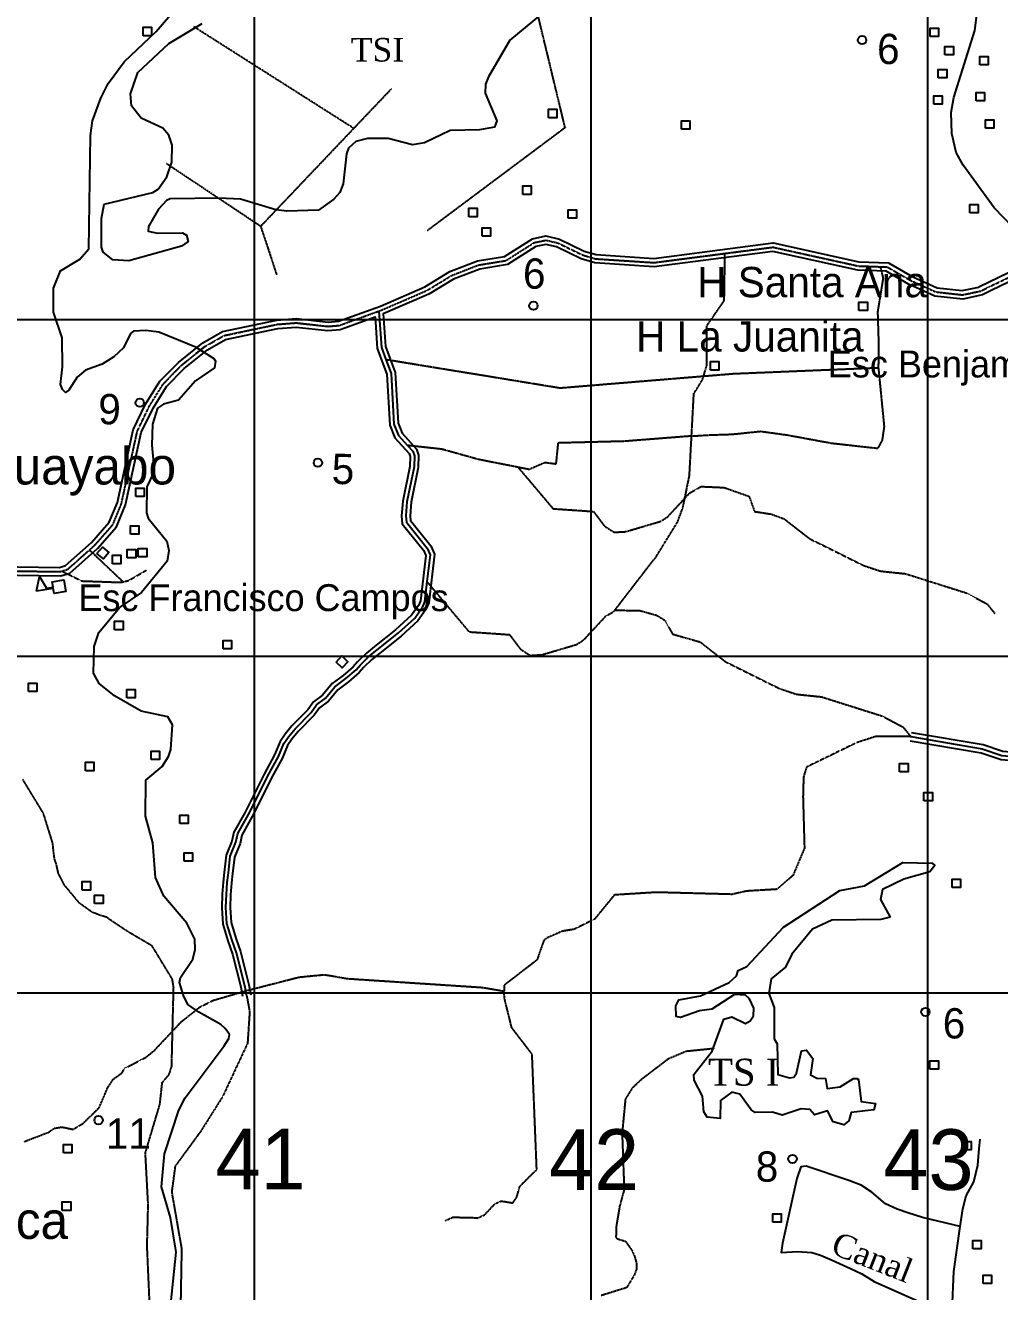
# Model space of a CAD drawing. Extents: x 638173 to 667318, y 9795622 to 9816401.
# Drawn here: x 640319 to 643213, y 9809113 to 9812874 of the extents above; entities that cross this region are included whole.
import ezdxf

# ---------------------------------------------------------------- set-up
doc = ezdxf.new("R2010")
doc.units = 0
doc.header["$MEASUREMENT"] = 0
doc.linetypes.add('DASHED', pattern=[0.75, 0.5, -0.25])
doc.linetypes.add('HIDDEN', pattern=[0.375, 0.25, -0.125])
for name, color, linetype in [('CAMINO4', 7, 'CONTINUOUS'), ('CAMINO5', 7, 'CONTINUOUS'), ('CAMINO6Y7', 7, 'CONTINUOUS'), ('CAUCECANALIZADO', 7, 'CONTINUOUS'), ('CUADRICULAUTM', 7, 'CONTINUOUS'), ('CURVASUPLEMENTAR', 7, 'CONTINUOUS'), ('EDIFICACION', 7, 'CONTINUOUS'), ('NOMBRESPOBLADOS', 7, 'CONTINUOUS'), ('NOMBRESPROPIOS', 7, 'CONTINUOUS'), ('PANTANOINUNDACIO', 7, 'CONTINUOUS'), ('PARALELACAMINO', 7, 'CONTINUOUS'), ('PUENTE', 7, 'CONTINUOUS'), ('PUNTOALTURA', 7, 'CONTINUOUS'), ('RIOINTERMITENTE', 7, 'CONTINUOUS'), ('RIOPERENNE', 7, 'CONTINUOUS'), ('TEXTOAZUL', 7, 'CONTINUOUS'), ('VALORCUADRICULAR', 7, 'CONTINUOUS')]:
    doc.layers.add(name, color=color, linetype=linetype)
doc.styles.add('cotas', font='SWITZN.TTF')
doc.styles.add('escuelas', font='SWZCONLN.TTF')
doc.styles.add('poblados', font='SWZCONDN.TTF')
doc.styles.add('rios', font='TIMESI_0.TTF')

# ---------------------------------------------------------------- blocks, each defined once
blk = doc.blocks.new('COTA')
at = {"layer": 'PUNTOALTURA', "color": 1, "linetype": 'Continuous'}
blk.add_circle((0, 0), 12.5, dxfattribs=at)
blk = doc.blocks.new('CASA')
at = {"layer": 'EDIFICACION', "color": 4, "linetype": 'Continuous'}
blk.add_lwpolyline([(-12.57, -13.81), (-12.57, 11.18), (12.43, 11.18), (12.43, -13.82), (-12.57, -13.81)], close=True, dxfattribs=at)
blk = doc.blocks.new('ESCUEL')
at = {"layer": 'EDIFICACION', "color": 6, "linetype": 'Continuous'}
blk.add_lwpolyline([(-0.55, 67.48), (41.45, 51.74), (3.45, 37.48), (3.45, 17.27), (18.98, 17.27), (18.98, -17.74), (-16.02, -17.73), (-16.02, 17.27), (-0.55, 17.27), (-0.55, 67.48)], close=True, dxfattribs=at)

msp = doc.modelspace()

# ---------------------------------------------------------------- linework, layer by layer
at = {"layer": 'CAMINO4', "color": 2, "linetype": 'HIDDEN'}
msp.add_lwpolyline([(640230.96, 9811254.01), (640422.57, 9811251.3), (640427.58, 9811252.9), (640444.74, 9811258.37), (640509.28, 9811315.7), (640524.17, 9811328.93), (640578.99, 9811391.19), (640604.32, 9811453.13), (640651.5, 9811668.52), (640687.15, 9811742.64), (640728.59, 9811808.94), (640781.81, 9811863.67), (640826.09, 9811899), (640853.14, 9811920.58), (640853.39, 9811920.77), (640909.09, 9811952.64), (641067.31, 9811985.95), (641123.62, 9811990.27), (641217.86, 9811979.89), (641251.56, 9811982.68), (641378.25, 9812028.75), (641511.8, 9812086.49), (641585.66, 9812131.3), (641665.21, 9812162.13), (641746.5, 9812175.28), (641830.26, 9812228.55), (641865.16, 9812235.96), (641901.07, 9812227.51), (641974.51, 9812191.87), (642012.46, 9812180.57), (642186.3, 9812169.26), (642539.8, 9812215.09), (642793.01, 9812159.23), (642858.3, 9812157), (642879.48, 9812156.28), (642947.63, 9812116.78), (643023.7, 9812082.21), (643102.73, 9812073.51), (643157.83, 9812085.05), (643182.8, 9812097.73), (643502.45, 9812251.42)], dxfattribs=at)
at = {"layer": 'CAMINO5', "color": 7, "linetype": 'Continuous'}
for points in [[(641368.93, 9812025.36), (641376.53, 9811916.93), (641389.58, 9811881.86), (641405.09, 9811840.21), (641413.55, 9811689.43), (641427.3, 9811655.57), (641454.07, 9811626.12), (641469.86, 9811608.75), (641474.62, 9811595.52), (641473.56, 9811562.19), (641452.41, 9811459.02), (641449.27, 9811417.21), (641450.82, 9811398.18), (641512.72, 9811321.46), (641521.21, 9811301.17), (641511.91, 9811221.58), (641504.94, 9811161.91), (641498, 9811145.19)], [(640976.32, 9809992.22), (640973.88, 9810005.46), (640973.71, 9810006.36), (640970.97, 9810021.25), (640946.14, 9810119.32), (640931.98, 9810158.5), (640917.44, 9810206.65), (640914.85, 9810253.43), (640915.94, 9810292.35), (640918.56, 9810327.98), (640922.1, 9810356.7), (640927.61, 9810405.99), (640944.61, 9810447.51), (640950.11, 9810473.34), (640981.99, 9810529.54), (641013.61, 9810592.27), (641039.09, 9810644.45), (641070.57, 9810702.15), (641086.94, 9810741.24), (641100.62, 9810760.87), (641120.06, 9810784.9), (641167.66, 9810833.12), (641183.99, 9810855.65), (641210.38, 9810875.66), (641238.67, 9810909.54), (641270.99, 9810933.47), (641301.92, 9810960.19), (641314.66, 9810974.76), (641340.2, 9811000.01), (641363.65, 9811019.12), (641427.02, 9811069.3), (641475.77, 9811113.33), (641498, 9811145.19)], [(642949.18, 9810761.43), (643161.46, 9810725.31), (643219.81, 9810705.34), (643383.17, 9810691.67), (643445.44, 9810695.6), (643462.37, 9810749.65), (643555.23, 9810710.37), (643668.61, 9810679.44), (643737.42, 9810644.73), (643798.83, 9810633.78)]]:
    msp.add_lwpolyline(points, dxfattribs=at)
at = {"layer": 'CAMINO6Y7', "color": 2, "linetype": 'HIDDEN'}
for p, q in [((641922.34, 9812570.07), (641740.08, 9813326.28)), ((641294.59, 9812567.83), (640818.69, 9812870.16)), ((641294.59, 9812567.83), (641406.4, 9812685.4)), ((641017.89, 9812276.89), (641294.59, 9812567.83)), ((641922.34, 9812570.07), (641512.98, 9812264.21)), ((641017.89, 9812276.89), (640738.22, 9812463.07)), ((641017.89, 9812276.89), (641065.93, 9812131.65)), ((642298, 9811654.02), (642298, 9811654.04)), ((640609.18, 9811221.08), (640509.28, 9811315.7))]:
    msp.add_line(p, q, dxfattribs=at)
for points in [[(642333.7, 9811832.25), (642342.98, 9811863.19), (642343.08, 9811981.41), (642395.09, 9812056.43), (642397.3, 9812196.62)], [(642858.3, 9812157), (642866.77, 9812123.09), (642850.39, 9812022.42)], [(642850.47, 9812022.93), (642853.17, 9811936.2), (642852.69, 9811857.24)], [(641389.58, 9811881.86), (641907.45, 9811797.19), (642333.7, 9811832.25)], [(642333.7, 9811832.25), (642422.63, 9811839.56), (642852.69, 9811857.24)], [(642852.69, 9811857.24), (642869.87, 9811682.69), (642864.02, 9811641.72), (642851.24, 9811617.95)], [(642298, 9811654.04), (642304.75, 9811779.81), (642330.48, 9811821.49), (642333.7, 9811832.25)], [(642298, 9811654.02), (642098.58, 9811638.45), (641901.13, 9811633.4), (641894.74, 9811570.69), (641862.41, 9811574.88), (641815.38, 9811554.74), (641782.63, 9811561.23)], [(642277.8, 9811469.08), (642291.7, 9811536.82), (642298, 9811654.02)], [(641782.63, 9811561.23), (641663.21, 9811584.88), (641556.34, 9811614.92), (641454.07, 9811626.12)], [(641782.63, 9811561.23), (641886.49, 9811438.35), (642006.54, 9811430.11), (642039.24, 9811386.66), (642067.95, 9811368.33), (642102.74, 9811370.27), (642206.35, 9811400.97), (642226.85, 9811414.19), (642277.8, 9811469.08)], [(642277.8, 9811469.08), (642292.63, 9811485.06), (642326.04, 9811504.21)], [(642326.04, 9811504.21), (642394.63, 9811501.23), (642468.91, 9811474.92), (642484.85, 9811429.97), (642534.17, 9811422.39), (642572.75, 9811408.3), (642648.22, 9811349.48), (642809.66, 9811269.37), (642858.89, 9811253.02), (642933.54, 9811245.22), (643113.83, 9811188.29), (643175.43, 9811155.68), (643198.5, 9811127.41)], [(642070.2, 9811137.15), (642186.86, 9811288.42), (642190.5, 9811292.03), (642256.18, 9811398.46), (642271.95, 9811440.6), (642277.8, 9811469.08)], [(640427.58, 9811252.9), (640486.32, 9811223.68), (640603.11, 9811219.61), (640609.18, 9811221.08)], [(640609.18, 9811221.08), (640625.59, 9811225.04), (640677.83, 9811255.41)], [(641511.91, 9811221.58), (641637.04, 9811072.59), (641757.09, 9811064.35), (641789.8, 9811020.9), (641818.5, 9811002.57), (641853.29, 9811004.51), (641956.91, 9811035.21), (641977.41, 9811048.43), (642043.19, 9811119.3), (642066.94, 9811132.92), (642070.2, 9811137.15)], [(642070.2, 9811137.15), (642145.18, 9811135.47), (642194.23, 9811121.87), (642218.89, 9811106.61), (642241.4, 9811066), (642323.31, 9811042.54), (642398.78, 9810983.72), (642560.22, 9810903.6), (642609.45, 9810887.26), (642684.11, 9810879.46), (642864.39, 9810822.52), (642926, 9810789.91), (642949.18, 9810761.43), (642845.91, 9810761.9), (642789.4, 9810743.68), (642639.47, 9810670.78), (642630.54, 9810641.65), (642628.9, 9810583.1), (642633.2, 9810429.91), (642599.28, 9810349.21), (642552.02, 9810307.85), (642461.13, 9810302.45), (642418.65, 9810292.76), (642193.35, 9810298.76), (642068.8, 9810291.06), (642010.14, 9810219.5), (641949.55, 9810189.06), (641913.84, 9810183.24), (641867, 9810162.64), (641858.49, 9810154.44), (641838.89, 9810098.18), (641741, 9810022.69), (641741.45, 9810004.28)], [(641741.45, 9810004.28), (641676.79, 9810015.43), (641276.85, 9810041.57), (641206.75, 9810053.44), (641131.57, 9810045.97), (640973.88, 9810005.46)], [(640315.15, 9809558.39), (640388.24, 9809586.31), (640404.82, 9809598.2), (640427.78, 9809601.75), (640460.53, 9809594.83), (640490.07, 9809612.34), (640537.61, 9809658.39), (640563.65, 9809718.68), (640580.1, 9809744.02), (640606.43, 9809762.75), (640612.95, 9809775.55), (640676.85, 9809808.81), (640701.92, 9809829.04), (640782.38, 9809914.42), (640837.32, 9809958.16), (640877.48, 9809978.29), (640973.71, 9810006.36)], [(640976.32, 9809992.22), (640985.14, 9809944.4), (640978.93, 9809850.43), (640905.02, 9809692.45), (640840.29, 9809589.57), (640763.82, 9809485.23), (640753.56, 9809408.58), (640782.92, 9809240.07), (640779.28, 9809041.01), (640804.81, 9808973.41), (640835.63, 9808932.13), (640899.46, 9808875.63), (640953.82, 9808846.03), (641039.79, 9808762.78), (641120.58, 9808671.09), (641137.58, 9808583), (641193.93, 9808517.3), (641197.08, 9808506.76), (641197.54, 9808482.05)], [(641566.69, 9809323.91), (641589.21, 9809333.99), (641663.83, 9809332.22), (641683.07, 9809340.93), (641714.02, 9809373.83), (641732.27, 9809382.08), (641767.01, 9809376.4), (641778.51, 9809392.96), (641787.89, 9809426.13), (641838.1, 9809475.29), (641824.21, 9809818.1), (641763.76, 9809896.73), (641741.91, 9809985.49), (641741.45, 9810004.28)], [(642364.95, 9809834.64), (642281.48, 9809826.19), (642228.91, 9809803.96), (642148.13, 9809742.28), (642122.12, 9809717.85), (642101.21, 9809684.35), (642091.56, 9809583.49), (642097.73, 9809415.64), (642084, 9809365.98), (642073.73, 9809303.36), (642073.4, 9809274.14), (642076.44, 9809270.31), (642101.7, 9809262.29), (642120.59, 9809235.63), (642129.28, 9809215.69), (642134.42, 9809196.1), (642134.61, 9809180.04), (642128.64, 9809163.67), (642105.14, 9809124.71), (642029.32, 9809101.03)]]:
    msp.add_lwpolyline(points, dxfattribs=at)
at = {"layer": 'CAMINO6Y7', "color": 7, "linetype": 'DASHED'}
msp.add_lwpolyline([(642298, 9811654.04), (642345.99, 9811657.13), (642417.94, 9811659.5), (642503.06, 9811668.25), (642581.39, 9811657.47), (642715.14, 9811632.93), (642851.24, 9811617.95)], dxfattribs=at)
at = {"layer": 'CAUCECANALIZADO', "color": 132, "linetype": 'Continuous'}
for points in [[(643095.9, 9809306.47), (643103.4, 9809358.36), (643113.42, 9809397.2), (643136, 9809438.45), (643148.29, 9809488.75), (643152.26, 9809537.66), (643155.48, 9809565.49)], [(643095.9, 9809306.47), (642983.88, 9809333.47), (642940.11, 9809346.88), (642908.91, 9809357.49), (642874.3, 9809373.56), (642833.72, 9809408.14), (642802.16, 9809428.99), (642765.38, 9809442.68), (642638.02, 9809485.7), (642622.06, 9809483.72), (642610.38, 9809449.31), (642568.13, 9809256.68), (642564.32, 9809228.89), (642612.72, 9809232.15), (642655.26, 9809228.58), (642680.7, 9809220.89), (642716.09, 9809206.32), (642770.54, 9809181.93), (642803.68, 9809165.43), (642840.24, 9809143.21), (642967.22, 9809086.72), (643070.8, 9809034.92)], [(643070.8, 9809034.92), (643071.59, 9809057.98), (643076.61, 9809172.93), (643095.9, 9809306.47)]]:
    msp.add_lwpolyline(points, dxfattribs=at)
at = {"layer": 'CUADRICULAUTM', "color": 2, "linetype": 'Continuous'}
for points in [[(641000, 9796941.7), (641000, 9797000), (641000, 9798000), (641000, 9799000), (641000, 9800000), (641000, 9801000), (641000, 9802000), (641000, 9803000), (641000, 9804000), (641000, 9805000), (641000, 9806000), (641000, 9807000), (641000, 9808000), (641000, 9809000), (641000, 9810000), (641000, 9811000), (641000, 9812000), (641000, 9813000), (641000, 9814000), (641000, 9815368.47)], [(642000, 9796940.92), (642000, 9797000), (642000, 9798000), (642000, 9799000), (642000, 9800000), (642000, 9801000), (642000, 9802000), (642000, 9803000), (642000, 9804000), (642000, 9805000), (642000, 9806000), (642000, 9807000), (642000, 9808000), (642000, 9809000), (642000, 9810000), (642000, 9811000), (642000, 9812000), (642000, 9813000), (642000, 9814000), (642000, 9815367.76)], [(643000, 9796940.15), (643000, 9797000), (643000, 9798000), (643000, 9799000), (643000, 9800000), (643000, 9801000), (643000, 9802000), (643000, 9803000), (643000, 9804000), (643000, 9805000), (643000, 9806000), (643000, 9807000), (643000, 9808000), (643000, 9809000), (643000, 9810000), (643000, 9811000), (643000, 9812000), (643000, 9813000), (643000, 9814000), (643000, 9815367.05)], [(638801.07, 9812000), (639000, 9812000), (640000, 9812000), (641000, 9812000), (642000, 9812000), (643000, 9812000), (644000, 9812000), (645000, 9812000), (646000, 9812000), (647000, 9812000), (648000, 9812000), (649000, 9812000), (650000, 9812000), (651000, 9812000), (652000, 9812000), (653000, 9812000), (654000, 9812000), (655000, 9812000), (656000, 9812000)], [(638800.4, 9811000), (639000, 9811000), (640000, 9811000), (641000, 9811000), (642000, 9811000), (643000, 9811000), (644000, 9811000), (645000, 9811000), (646000, 9811000), (647000, 9811000), (648000, 9811000), (649000, 9811000), (650000, 9811000), (651000, 9811000), (652000, 9811000), (653000, 9811000), (654000, 9811000), (655000, 9811000), (656000, 9811000)], [(638799.73, 9810000), (639000, 9810000), (640000, 9810000), (641000, 9810000), (642000, 9810000), (643000, 9810000), (644000, 9810000), (645000, 9810000), (646000, 9810000), (647000, 9810000), (648000, 9810000), (649000, 9810000), (650000, 9810000), (651000, 9810000), (652000, 9810000), (653000, 9810000), (654000, 9810000), (655000, 9810000), (656000, 9810000)]]:
    msp.add_lwpolyline(points, dxfattribs=at)
at = {"layer": 'CURVASUPLEMENTAR', "color": 2, "linetype": 'DASHED'}
msp.add_lwpolyline([(640688.38, 9809072.86), (640680.67, 9809248.07), (640683.81, 9809370.09), (640675.58, 9809524.97), (640718.79, 9809669.98), (640725.61, 9809733.53), (640746.19, 9809758.14), (640753.61, 9809781.78), (640759.51, 9810017.57), (640755.42, 9810041.19), (640695.52, 9810139.53), (640623, 9810182.26), (640567.98, 9810218.95), (640560.85, 9810224.61), (640546.19, 9810228.95), (640518.1, 9810239.12), (640479.89, 9810266.38), (640435.13, 9810319.95), (640417.13, 9810355.04), (640411.48, 9810380.36), (640405.42, 9810399.09), (640403.01, 9810418.36), (640400.16, 9810445.34), (640372.74, 9810533.29), (640311.29, 9810634.27)], dxfattribs=at)
at = {"layer": 'PANTANOINUNDACIO', "color": 2, "linetype": 'Continuous'}
for points in [[(641848.76, 9812905.04), (641757.98, 9812829.88), (641694.4, 9812721.49), (641685.44, 9812699.37), (641684.75, 9812672.07), (641719.48, 9812590.5), (641713.01, 9812571.45), (641668.42, 9812563.38), (641580.91, 9812561.6), (641505.04, 9812525), (641468.82, 9812518.61), (641396.96, 9812538.21), (641335.31, 9812538.05), (641301.01, 9812528.69), (641279.16, 9812508.87), (641272.74, 9812492.76), (641263.04, 9812402.95), (641253.22, 9812377.58), (641235.61, 9812357.2), (641189.73, 9812325.27), (641095.88, 9812321.83), (641062.52, 9812326.31), (640957.63, 9812358.12), (640894.87, 9812360.76), (640749.31, 9812358.77), (640737.96, 9812354.18), (640714.4, 9812328.32), (640684.77, 9812276.55), (640683.93, 9812262.67), (640711, 9812256.91), (640785.25, 9812257.88), (640797.26, 9812251.02), (640802.89, 9812231.49), (640782.59, 9812218.02), (640626.34, 9812174.47), (640578.47, 9812177.89), (640549.99, 9812200.67), (640544.96, 9812215.46), (640545.27, 9812300.65), (640552.86, 9812342.41), (640697.88, 9812377.27), (640713.55, 9812387.86), (640738.89, 9812424.15), (640754.02, 9812467.12), (640755.34, 9812517.63), (640745.6, 9812547.36), (640727.57, 9812568.86), (640663.21, 9812598.49), (640633.94, 9812635.35), (640631.47, 9812670.87), (640652.75, 9812733.87), (640744.64, 9812819.64), (640844.37, 9812879.48)], [(642887.78, 9810225.1), (642860.12, 9810217.72), (642714.3, 9810216.01), (642657.25, 9810189.53), (642596.13, 9810115.56), (642577.02, 9810076.81), (642534.66, 9810042.13), (642527.11, 9809998.67), (642543.3, 9809956.66), (642542.96, 9809863.82), (642552.29, 9809849.12), (642554.07, 9809757.4), (642588.79, 9809747.49), (642601.29, 9809749.86), (642609.25, 9809761.65), (642624.43, 9809828.42), (642639.54, 9809830.35), (642658.61, 9809805.61), (642651.14, 9809756.41), (642670.34, 9809746.62), (642696.3, 9809745.89), (642700.83, 9809716.55), (642739.12, 9809720.76), (642779.08, 9809745.84), (642788.83, 9809745.89), (642794.09, 9809742.66), (642802.22, 9809677.84), (642843.91, 9809671.25), (642839.14, 9809653.26), (642771.86, 9809644.76), (642764.68, 9809620.28), (642750.45, 9809608.73), (642718.31, 9809616.82), (642701.54, 9809649.49), (642662.92, 9809638.07), (642649.73, 9809654.19), (642623.08, 9809655.61), (642566.77, 9809636.84), (642538.03, 9809646.03), (642487.2, 9809645.25), (642474.88, 9809652.68), (642441.36, 9809698.84), (642417.94, 9809705.42), (642383.61, 9809680.33), (642382.61, 9809627.44), (642344.53, 9809630.6), (642334.78, 9809646.64), (642330.28, 9809693.68), (642305.99, 9809741.28), (642304.9, 9809757.74), (642358.82, 9809826.79), (642393.8, 9809921.63), (642417.58, 9809928.59), (642457.82, 9809909.56), (642472.23, 9809917.1), (642482.39, 9809932.4), (642482.87, 9809954.95), (642470.48, 9809982.24), (642458.31, 9809993.79), (642425.72, 9809995.19), (642357.8, 9809952.29), (642321.78, 9809946.97), (642265.05, 9809926.97), (642252.46, 9809930.42), (642251.25, 9809961.47), (642259.77, 9809979.74), (642324.32, 9809991.38), (642409.36, 9810031.2), (642431.5, 9810050.7), (642436.64, 9810066.3), (642461.97, 9810078.09), (642570.63, 9810195.81), (642738.75, 9810304.23), (642811.53, 9810317.77), (642925.63, 9810387.72), (643013.08, 9810384.98), (643020.39, 9810378.67), (643005.47, 9810359.55), (642928.56, 9810337.54), (642865.09, 9810306.83), (642859.42, 9810277.96), (642887.78, 9810225.1)]]:
    msp.add_lwpolyline(points, dxfattribs=at)
at = {"layer": 'PARALELACAMINO', "color": 7, "linetype": 'Continuous'}
msp.add_line((643482.4, 9812255.66), (643151.29, 9812096.46), dxfattribs=at)
for points in [[(640231.94, 9811266.5), (640420.71, 9811263.83), (640438.42, 9811269.47), (640515.3, 9811337.77), (640568.22, 9811397.87), (640592.34, 9811456.86), (640639.6, 9811672.62), (640676.18, 9811748.68), (640718.7, 9811816.7), (640773.4, 9811872.95), (640846.31, 9811931.12), (640904.59, 9811964.47), (641065.54, 9811998.35), (641123.83, 9812002.82), (641218.03, 9811992.45), (641248.86, 9811995), (641373.63, 9812040.37), (641506.05, 9812097.62), (641580.12, 9812142.56), (641661.92, 9812174.26), (641741.96, 9812187.21), (641825.46, 9812240.31), (641865.3, 9812248.77), (641905.28, 9812239.36), (641979.05, 9812203.56), (642014.68, 9812192.95), (642185.9, 9812181.81), (642540.36, 9812227.77), (642794.58, 9812171.68), (642883.04, 9812168.67), (642953.36, 9812127.9), (643027.05, 9812094.42), (643102.12, 9812086.15), (643151.29, 9812096.46)], [(643490.75, 9812231.92), (643188.29, 9812086.49), (643162.01, 9812073.15), (643103.34, 9812060.87), (643020.35, 9812070), (642941.9, 9812105.66), (642875.92, 9812143.89), (642791.44, 9812146.78), (642539.24, 9812202.41), (642186.7, 9812156.71), (642010.24, 9812168.19), (641969.97, 9812180.18), (641896.86, 9812215.66), (641865.02, 9812223.15), (641835.06, 9812216.79), (641751.04, 9812163.35), (641668.5, 9812150), (641591.2, 9812120.04), (641517.55, 9812075.36), (641382.06, 9812016.78), (641388.87, 9811919.6), (641417.46, 9811842.8), (641425.91, 9811692.21), (641438.05, 9811662.33), (641480.78, 9811615.32), (641487.19, 9811597.51), (641486.02, 9811560.73), (641464.82, 9811457.29), (641461.81, 9811417.25), (641462.97, 9811403.03), (641523.56, 9811327.93), (641534.01, 9811302.97)], [(640229.98, 9811241.52), (640424.43, 9811238.77), (640451.06, 9811247.27), (640533.04, 9811320.09), (640589.76, 9811384.51), (640616.3, 9811449.4), (640663.4, 9811664.42), (640698.12, 9811736.6), (640738.48, 9811801.18), (640790.22, 9811854.39), (640860.39, 9811910.38), (640913.59, 9811940.81), (641069.08, 9811973.55), (641123.41, 9811977.72), (641217.69, 9811967.33), (641254.26, 9811970.36), (641357.62, 9812007.94), (641364.19, 9811914.26), (641392.72, 9811837.62), (641401.19, 9811686.65), (641416.55, 9811648.81), (641458.94, 9811602.18), (641462.05, 9811593.53), (641461.1, 9811563.65), (641440, 9811460.75), (641436.73, 9811417.17), (641438.67, 9811393.33), (641501.88, 9811314.99), (641508.41, 9811299.37)], [(641508.41, 9811299.37), (641492.73, 9811165.09), (641486.98, 9811151.24)], [(641534.01, 9811302.97), (641517.15, 9811158.73), (641509.02, 9811139.14)], [(641486.98, 9811151.24), (641466.33, 9811121.65), (641418.94, 9811078.85), (641355.82, 9811028.87), (641331.84, 9811009.32), (641305.55, 9810983.33), (641293.09, 9810969.08), (641263.17, 9810943.24), (641230.03, 9810918.7), (641201.7, 9810884.76), (641174.96, 9810864.49), (641158.1, 9810841.23), (641110.73, 9810793.24), (641090.62, 9810768.38), (641075.92, 9810747.3), (641059.29, 9810707.57), (641027.98, 9810650.19), (641002.41, 9810597.83), (640970.97, 9810535.44), (640938.29, 9810477.83), (640932.62, 9810451.21), (640915.38, 9810409.11), (640909.69, 9810358.16), (640906.12, 9810329.2), (640903.45, 9810292.98), (640902.34, 9810253.26), (640905.04, 9810204.47), (640920.11, 9810154.57), (640934.17, 9810115.65), (640958.75, 9810018.58), (640964.03, 9809989.95)], [(641509.02, 9811139.14), (641485.21, 9811105.01), (641435.1, 9811059.75), (641371.48, 9811009.37), (641348.56, 9810990.7), (641323.77, 9810966.19), (641310.75, 9810951.3), (641278.81, 9810923.7), (641247.31, 9810900.38), (641219.06, 9810866.56), (641193.02, 9810846.81), (641177.22, 9810825.01), (641129.39, 9810776.56), (641110.62, 9810753.36), (641097.96, 9810735.18), (641081.85, 9810696.73), (641050.2, 9810638.71), (641024.81, 9810586.71), (640993.01, 9810523.64), (640961.93, 9810468.85), (640956.6, 9810443.81), (640939.84, 9810402.87), (640934.51, 9810355.24), (640931, 9810326.76), (640928.43, 9810291.72), (640927.36, 9810253.6), (640929.84, 9810208.83), (640943.85, 9810162.43), (640958.11, 9810122.99), (640983.19, 9810023.92), (640988.61, 9809994.49)], [(642947.08, 9810749.11), (643158.37, 9810713.16), (643217.23, 9810693.01), (643383.04, 9810679.14), (643454.8, 9810683.67), (643470.18, 9810732.77), (643551.13, 9810698.53), (643664.1, 9810667.71), (643733.42, 9810632.75), (643778.2, 9810624.76)], [(642951.28, 9810773.75), (643164.55, 9810737.46), (643222.39, 9810717.67), (643383.3, 9810704.2), (643436.08, 9810707.53), (643454.56, 9810766.53), (643559.33, 9810722.21), (643673.12, 9810691.17), (643741.42, 9810656.71), (643784.87, 9810648.97)]]:
    msp.add_lwpolyline(points, dxfattribs=at)
at = {"layer": 'PUENTE', "color": 6, "linetype": 'Continuous'}
msp.add_lwpolyline([(640826.09, 9811899), (640853.14, 9811920.58), (640853.39, 9811920.77)], dxfattribs=at)
at = {"layer": 'RIOINTERMITENTE', "color": 132, "linetype": 'Continuous'}
msp.add_lwpolyline([(643280.09, 9812245.36), (643197.3, 9812331.62), (643105.11, 9812459.13), (643084.01, 9812496.71), (643071.46, 9812552.33), (643069.33, 9812615.19), (643077.2, 9812659.83), (643139.65, 9812859.15), (643155.24, 9812983.08), (643208, 9813118.33), (643206.55, 9813201.07), (643161.88, 9813316.33), (643150.93, 9813392.3), (643155.57, 9813572.11), (643177.37, 9813896.68), (643193.31, 9813985.71), (643209.71, 9814025.05), (643227.14, 9814066.85)], dxfattribs=at)
at = {"layer": 'RIOPERENNE', "color": 5, "linetype": 'Continuous'}
for points in [[(640827.17, 9811917.31), (640715.86, 9811962.4), (640676.78, 9811967.68), (640640.11, 9811965.14), (640631.61, 9811958.91), (640610.44, 9811916.1), (640581.87, 9811889.34), (640546.84, 9811867.67), (640497.57, 9811850.09), (640473.2, 9811829.09), (640447.89, 9811789.98), (640438.32, 9811783.62), (640429.05, 9811792.25), (640422.96, 9811807.51), (640429.12, 9811859.3), (640428.07, 9811945.86), (640402.03, 9812022.09), (640402.75, 9812093.4), (640423.67, 9812144.35), (640481.03, 9812179.29), (640507.42, 9812210.05), (640512.59, 9812546.64), (640517.88, 9812590.41), (640543.09, 9812658.15), (640565.22, 9812701.06), (640612.81, 9812765.91), (640707.77, 9812855.34), (640767.98, 9812926.08)], [(640827.17, 9811917.31), (640878.86, 9811884.52), (640883.77, 9811876.04), (640881.12, 9811856.46), (640824.81, 9811818.24), (640774.2, 9811760.64), (640729.4, 9811748.92), (640711.91, 9811736.87), (640697.09, 9811689.13), (640694.52, 9811627.49), (640700.42, 9811562.64), (640698.87, 9811543.19), (640679.56, 9811503.02), (640678.6, 9811426.31), (640684.13, 9811410.38), (640739.56, 9811342.13), (640744.94, 9811314.58), (640740.28, 9811282.08), (640663.56, 9811189.63), (640599.33, 9811145.47)], [(640745.22, 9809019.07), (640766.9, 9809230.3), (640750.13, 9809332.71), (640723.16, 9809424.53), (640731.9, 9809521.68), (640774.89, 9809652.25), (640793.87, 9809688.27), (640909.9, 9809843.27), (640923.84, 9809864.31), (640925.78, 9809876.75), (640912.05, 9809894.46), (640899.67, 9809906.7), (640834.14, 9809943.12), (640801.68, 9809965.82), (640788.92, 9809991.95), (640776.7, 9810030.76), (640779.88, 9810045.77), (640816.32, 9810100.59), (640823.11, 9810128.63), (640822.38, 9810160.15), (640799.02, 9810206.91), (640729.85, 9810287.41), (640705.27, 9810342.64), (640697.61, 9810445.77), (640675.8, 9810524.62), (640677.04, 9810632.21), (640725.74, 9810673.05), (640744.42, 9810702.39), (640751.33, 9810722.81), (640756.47, 9810796.04), (640741.89, 9810820.14), (640662.99, 9810837.29), (640583.59, 9810882.7), (640537.69, 9810918.72), (640521.03, 9810949.71), (640522.92, 9811028.55), (640536.92, 9811070.52), (640599.33, 9811145.47)]]:
    msp.add_lwpolyline(points, dxfattribs=at)

# ---------------------------------------------------------------- block references
at = {"layer": 'EDIFICACION', "color": 4, "linetype": 'Continuous'}
for p in [(640681.18, 9812857.05), (643019.26, 9812854.86), (643063.19, 9812800), (643166.77, 9812770.44), (643043.45, 9812731.7), (643030.4, 9812653.69), (643155.61, 9812663.46), (641885.24, 9812613.34), (642280.86, 9812579.39), (643183.43, 9812582.26), (641808.8, 9812385.82), (641648.76, 9812319.49), (641943.52, 9812314.97), (643136.89, 9812330.85), (641688.26, 9812261.18), (642807.87, 9812040.51), (642366.58, 9811863.94), (640659.31, 9811488.54), (640643.66, 9811376.43), (640634.24, 9811306.08), (640667.04, 9811309.34), (640590.23, 9811288.76), (640596.58, 9811092.63), (640918.87, 9811035.93), (640340.82, 9810909.41), (640632.8, 9810890.25), (640705.07, 9810707.13), (640510.16, 9810673.81), (642928.5, 9810670.41), (643000.92, 9810584.42), (640790.15, 9810517.1), (640802.95, 9810405.27), (640500.47, 9810319.5), (643084.28, 9810326.66), (640537.25, 9810279.18), (643018.78, 9809787.34), (640444.53, 9809538.83), (643116.16, 9809547.92), (640441.2, 9809367.9), (642551.88, 9809333), (643145.72, 9809253.95), (643176.47, 9809150.7)]:
    msp.add_blockref('CASA', p, dxfattribs=at)
for p, xscale, yscale, rotation in [((640550.04, 9811307.52), 0.9999995919156744, 0.9999995919156744, 319.6285109400922), ((641260.47, 9810984.03), 1.000000492251021, 1.000000492251021, 316.191658253644)]:
    msp.add_blockref('CASA', p, dxfattribs=dict(at, xscale=xscale, yscale=yscale, rotation=rotation))
at = {"layer": 'EDIFICACION', "color": 6, "linetype": 'Continuous', "xscale": 0.9999993282366682, "yscale": 0.9999993282366682, "rotation": 99.7295771146171}
msp.add_blockref('ESCUEL', (640418.81, 9811205.13), dxfattribs=at)
at = {"layer": 'PUNTOALTURA', "color": 1, "linetype": 'Continuous'}
for p in [(642804.49, 9812830.16), (641828.21, 9812041.06), (640658.61, 9811753.11), (641187.88, 9811574.88), (642992.57, 9809943.47), (640536.34, 9809622.18), (642597.84, 9809507.07)]:
    msp.add_blockref('COTA', p, dxfattribs=at)

# ---------------------------------------------------------------- texts
at = {"layer": 'NOMBRESPOBLADOS', "color": 7, "linetype": 'Continuous', "style": 'poblados'}
for s, p in [('El Guayabo', (639998, 9811510.29)), ('Pica Pica', (639832.75, 9809269.44))]:
    msp.add_text(s, height=110, dxfattribs=at).set_placement(p)
at = {"layer": 'NOMBRESPROPIOS', "color": 6, "linetype": 'Continuous', "style": 'escuelas'}
for s, height, p in [('H Santa Ana', 90, (642314.72, 9812066.43)), ('H La Juanita', 90, (642133.22, 9811905.12)), ('Esc Benjam%%237n Franklin', 80, (642702.79, 9811828.09)), ('Esc Francisco Campos', 80, (640476.6, 9811134.05))]:
    msp.add_text(s, height=height, dxfattribs=at).set_placement(p)
at = {"layer": 'PUNTOALTURA', "color": 7, "linetype": 'Continuous', "style": 'cotas'}
for s, p in [('6', (642848.47, 9812759.45)), ('6', (641796.6, 9812092.35)), ('9', (640534.98, 9811689.4)), ('5', (641228.47, 9811511.79))]:
    msp.add_text(s, height=90, rotation=359.23808, dxfattribs=at).set_placement(p)
for s, p in [('6', (643044.12, 9809864.82)), ('11', (640557.97, 9809537.06)), ('8', (642488.63, 9809439.38))]:
    msp.add_text(s, height=90, dxfattribs=at).set_placement(p)
at = {"layer": 'TEXTOAZUL', "color": 4, "linetype": 'Continuous', "style": 'rios'}
msp.add_text('TSI', height=70, dxfattribs=at).set_placement((641285.51, 9812766.52))
at = {"layer": 'TEXTOAZUL', "color": 5, "linetype": 'Continuous', "style": 'rios'}
msp.add_text('TS I', height=80, dxfattribs=at).set_placement((642347.02, 9809724.6))
at = {"layer": 'TEXTOAZUL', "color": 4, "linetype": 'Continuous', "style": 'rios'}
msp.add_text('Canal', height=70, rotation=338.51069, dxfattribs=at).set_placement((642707.55, 9809227.82))
at = {"layer": 'VALORCUADRICULAR', "color": 6, "linetype": 'Continuous', "style": 'poblados'}
for s, p in [('41', (640883.97, 9809416.37)), ('42', (641874.54, 9809414.98)), ('43', (642867.8, 9809414.98))]:
    msp.add_text(s, height=180, dxfattribs=at).set_placement(p)

doc.saveas('drawing.dxf')
